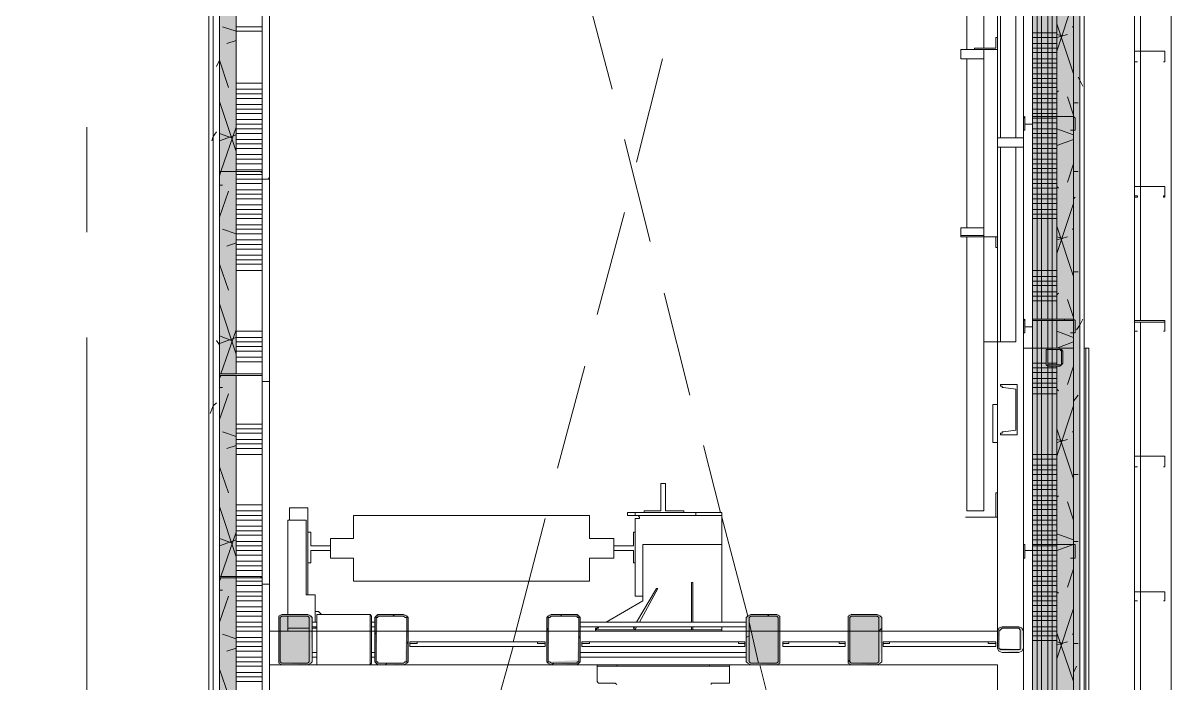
# Model space of a CAD drawing. Header units: metres. Extents: x -2 to 237, y -8 to 52.
# Drawn here: x 32.766 to 36.224, y 26.891 to 28.879 of the extents above; entities that cross this region are included whole.
import ezdxf

# ---------------------------------------------------------------- set-up
doc = ezdxf.new("R2010")
doc.units = ezdxf.units.M
doc.layers.add('PDF2_Geometry', color=7, linetype='Continuous', lineweight=0, true_color=0xaaaaaa)
doc.layers.add('PDF2_Solid Fills', color=7, linetype='Continuous', lineweight=0, true_color=0xffffff)

msp = doc.modelspace()

# ---------------------------------------------------------------- hatches: boundary and pattern name
at = {"layer": 'PDF2_Solid Fills', "lineweight": 0, "transparency": 33554559}
for points in [[(35.9302, 27.9503), (35.9348, 27.9503), (35.9302, 27.9457), (35.9302, 27.2715), (35.9348, 27.2715), (35.9302, 27.267), (35.9302, 26.6616), (35.9348, 26.6616), (35.9302, 26.657), (35.9302, 25.7397), (35.9348, 25.7397), (35.9302, 25.7352), (35.9302, 25.1298), (35.9348, 25.1298), (35.9302, 25.1252), (35.9302, 23.4008), (35.9486, 23.4008), (35.9486, 33.5547), (35.9302, 33.5547), (35.9302, 32.9081), (35.9348, 32.9081), (35.9302, 32.9035), (35.9302, 32.2935), (35.9348, 32.2935), (35.9302, 32.2889), (35.9302, 31.3625), (35.9348, 31.3625), (35.9302, 31.3579), (35.9302, 30.0738), (35.9348, 30.0738), (35.9302, 30.0692), (35.9302, 29.4638), (35.9348, 29.4638), (35.9302, 29.4592), (35.9302, 28.5603), (35.9348, 28.5603), (35.9302, 28.5557)], [(35.9302, 27.9503), (35.9348, 27.9503), (35.9302, 27.9457), (35.9302, 27.2715), (35.9348, 27.2715), (35.9302, 27.267), (35.9302, 26.6616), (35.9348, 26.6616), (35.9302, 26.657), (35.9302, 25.7397), (35.9348, 25.7397), (35.9302, 25.7352), (35.9302, 25.1298), (35.9348, 25.1298), (35.9302, 25.1252), (35.9302, 23.4008), (35.9486, 23.4008), (35.9486, 33.5547), (35.9302, 33.5547), (35.9302, 32.9081), (35.9348, 32.9081), (35.9302, 32.9035), (35.9302, 32.2935), (35.9348, 32.2935), (35.9302, 32.2889), (35.9302, 31.3625), (35.9348, 31.3625), (35.9302, 31.3579), (35.9302, 30.0738), (35.9348, 30.0738), (35.9302, 30.0692), (35.9302, 29.4638), (35.9348, 29.4638), (35.9302, 29.4592), (35.9302, 28.5603), (35.9348, 28.5603), (35.9302, 28.5557)], [(35.8798, 31.9909), (35.8798, 33.4859), (35.8065, 33.4859), (35.8065, 23.5292), (35.8798, 23.5292), (35.8798, 25.0197), (35.8523, 25.0243), (35.8798, 25.0243), (35.8798, 25.0701), (35.8523, 25.0747), (35.8798, 25.0747), (35.8798, 26.3681), (35.8523, 26.3727), (35.8798, 26.3727), (35.8798, 26.4139), (35.8523, 26.4185), (35.8798, 26.4185), (35.8798, 27.8449), (35.8523, 27.8495), (35.8798, 27.8495), (35.8798, 27.8953), (35.8523, 27.8999), (35.8798, 27.8999), (35.8798, 29.2345), (35.8523, 29.2391), (35.8798, 29.2391), (35.8798, 30.6929), (35.8523, 30.6975), (35.8798, 30.6975), (35.8798, 31.9863), (35.8523, 31.9909)], [(35.8798, 31.9909), (35.8798, 33.4859), (35.8065, 33.4859), (35.8065, 23.5292), (35.8798, 23.5292), (35.8798, 25.0197), (35.8523, 25.0243), (35.8798, 25.0243), (35.8798, 25.0701), (35.8523, 25.0747), (35.8798, 25.0747), (35.8798, 26.3681), (35.8523, 26.3727), (35.8798, 26.3727), (35.8798, 26.4139), (35.8523, 26.4185), (35.8798, 26.4185), (35.8798, 27.8449), (35.8523, 27.8495), (35.8798, 27.8495), (35.8798, 27.8953), (35.8523, 27.8999), (35.8798, 27.8999), (35.8798, 29.2345), (35.8523, 29.2391), (35.8798, 29.2391), (35.8798, 30.6929), (35.8523, 30.6975), (35.8798, 30.6975), (35.8798, 31.9863), (35.8523, 31.9909)], [(33.362, 24.0154), (33.4078, 24.0108), (33.4078, 32.8347), (33.3574, 32.8347), (33.3574, 24.0154)], [(33.362, 24.0154), (33.4078, 24.0108), (33.4078, 32.8347), (33.3574, 32.8347), (33.3574, 24.0154)], [(33.5362, 26.9505), (33.5454, 26.9505), (33.6227, 26.946), (33.6234, 26.946), (33.6234, 26.9505), (33.6325, 26.9551), (33.6371, 27.0927), (33.6325, 27.0973), (33.5362, 27.0973)], [(34.3434, 26.9551), (34.348, 26.9597), (34.3526, 27.0927), (34.4351, 27.0927), (34.4397, 27.0881), (34.4351, 26.9597), (34.348, 26.9551), (34.3572, 26.9505), (34.4344, 26.946), (34.4351, 26.946), (34.4351, 26.9505), (34.4397, 26.9551), (34.4443, 27.0927), (34.4397, 27.0973), (34.348, 27.0973), (34.3434, 27.0927)], [(34.9443, 26.9551), (34.9488, 26.9551), (34.958, 26.9505), (35.0353, 26.946), (35.036, 26.946), (35.036, 26.9505), (35.0452, 26.9505), (35.0452, 27.0973), (34.9488, 27.0973), (34.9443, 27.0927)], [(35.2515, 26.9505), (35.2606, 26.9505), (35.338, 26.946), (35.3386, 26.946), (35.3386, 26.9505), (35.3478, 26.9551), (35.3524, 27.0927), (35.3478, 27.0973), (35.2515, 27.0973)], [(35.7789, 27.056), (35.7743, 27.0606), (35.7055, 27.0606), (35.701, 27.0514), (35.701, 26.9964), (35.7055, 27.001), (35.7101, 27.056), (35.7698, 27.056), (35.7698, 26.9918), (35.7101, 26.9964), (35.7055, 26.9964), (35.7055, 26.9873), (35.7147, 26.9873), (35.7652, 26.9827), (35.7652, 26.9873), (35.7743, 26.9918)]]:
    msp.add_hatch(color=256, dxfattribs=at).paths.add_polyline_path(points)
h = msp.add_hatch(color=256, dxfattribs=at)
h.paths.add_polyline_path([(35.8798, 29.2391), (35.889, 29.2391), (35.8798, 29.2345), (35.8798, 29.1887), (35.9302, 29.1887), (35.9302, 33.5364), (35.8798, 33.5364), (35.8798, 31.9909), (35.889, 31.9909), (35.8798, 31.9863), (35.8798, 30.6975), (35.889, 30.6975), (35.8798, 30.6929)])
h.paths.add_polyline_path([(35.889, 26.3727), (35.8798, 26.3681), (35.8798, 25.0747), (35.889, 25.0747), (35.8798, 25.0701), (35.8798, 25.0243), (35.889, 25.0243), (35.8798, 25.0197), (35.8798, 23.4512), (35.9302, 23.4512), (35.9302, 29.1841), (35.8798, 29.1841), (35.8798, 27.8999), (35.889, 27.8999), (35.8798, 27.8953), (35.8798, 27.8495), (35.889, 27.8495), (35.8798, 27.8449), (35.8798, 26.4185), (35.889, 26.4185), (35.8798, 26.4139), (35.8798, 26.3727)])
h = msp.add_hatch(color=256, dxfattribs=at)
h.paths.add_polyline_path([(35.8798, 29.2391), (35.889, 29.2391), (35.8798, 29.2345), (35.8798, 29.1887), (35.9302, 29.1887), (35.9302, 33.5364), (35.8798, 33.5364), (35.8798, 31.9909), (35.889, 31.9909), (35.8798, 31.9863), (35.8798, 30.6975), (35.889, 30.6975), (35.8798, 30.6929)])
h.paths.add_polyline_path([(35.889, 26.3727), (35.8798, 26.3681), (35.8798, 25.0747), (35.889, 25.0747), (35.8798, 25.0701), (35.8798, 25.0243), (35.889, 25.0243), (35.8798, 25.0197), (35.8798, 23.4512), (35.9302, 23.4512), (35.9302, 29.1841), (35.8798, 29.1841), (35.8798, 27.8999), (35.889, 27.8999), (35.8798, 27.8953), (35.8798, 27.8495), (35.889, 27.8495), (35.8798, 27.8449), (35.8798, 26.4185), (35.889, 26.4185), (35.8798, 26.4139), (35.8798, 26.3727)])
h = msp.add_hatch(color=256, dxfattribs=at)
h.paths.add_polyline_path([(35.9302, 27.9824), (35.9302, 27.987), (35.8065, 27.987)])
h.paths.add_polyline_path([(35.7835, 27.9824), (35.7789, 27.9824), (35.7789, 27.9457)])
h = msp.add_hatch(color=256, dxfattribs=at)
h.paths.add_polyline_path([(33.9261, 27.0927), (33.9215, 27.0973), (33.8298, 27.0973), (33.8252, 27.0927), (33.8252, 26.9551), (33.8298, 26.9597), (33.8344, 27.0927), (33.9169, 27.0927), (33.9215, 27.0881), (33.9169, 26.9597), (33.9123, 26.9551), (33.9215, 26.9505), (33.9215, 26.9551)])
h.paths.add_polyline_path([(33.8344, 26.9505), (33.8344, 26.9551), (33.8298, 26.9551)])
h.paths.add_polyline_path([(33.8344, 26.9505), (33.9116, 26.946), (33.9123, 26.946), (33.9123, 26.9505)])

# ---------------------------------------------------------------- linework, layer by layer
at = {"layer": 'PDF2_Geometry', "lineweight": 0}
for points in [[(29.1472, 24.9142), (29.1472, 33.3209), (29.1472, 33.5364), (29.1472, 33.5547), (32.7612, 33.5547), (35.9302, 33.5547), (35.9302, 33.5364), (35.7789, 33.5364), (35.2011, 33.5364), (34.5911, 33.5364), (33.9811, 33.5364), (33.3711, 33.5364), (33.9811, 33.5364), (34.5911, 33.5364), (35.2011, 33.5364), (35.7789, 33.5364), (35.8798, 33.5364), (35.9302, 33.5364), (35.9302, 23.5521)], [(31.4036, 23.387), (35.9486, 23.387), (35.9486, 23.4008), (35.9486, 23.5521), (35.9486, 33.5547), (35.9302, 33.5547), (35.7789, 33.5547), (32.7612, 33.5547), (32.7612, 33.5364), (32.7612, 33.4859), (32.7749, 33.4859)], [(35.6322, 33.5685), (32.7612, 33.5685), (32.7612, 33.5547), (35.9486, 33.5547), (35.9486, 33.5685), (32.7612, 33.5685), (35.9624, 33.5685), (35.8523, 33.5685), (36.0816, 33.5685), (35.8523, 33.5685), (35.9486, 33.5685), (35.9624, 33.5685), (35.9624, 23.5521)], [(36.1137, 25.1344), (36.1137, 24.8592), (36.2238, 24.8592), (36.2238, 32.266), (36.2238, 33.0824), (36.2238, 33.1741), (36.2238, 33.5731), (36.1137, 33.5731), (35.8248, 33.5731)], [(35.8523, 23.3686), (35.9624, 23.3686), (35.9624, 23.5521), (35.9624, 33.5685), (35.8523, 33.5685)], [(35.9624, 33.5685), (35.9624, 23.3686), (35.9624, 33.5685)], [(35.8065, 26.3681), (35.8065, 27.8999), (35.8065, 29.1841), (35.8065, 30.6975), (35.8065, 31.9863), (35.8065, 33.4859), (35.8798, 33.4859), (35.8798, 32.9402), (35.8798, 32.3303), (35.8798, 32.0367), (35.8798, 31.9909), (35.8798, 32.0367), (35.8798, 32.3303), (35.8798, 32.9402), (35.8798, 33.5364), (35.9302, 33.5364), (35.9302, 23.4512)], [(35.7789, 33.3896), (35.7789, 32.9173), (33.3253, 32.9173), (33.3253, 32.8989), (33.3253, 32.7292), (33.3253, 24.1162), (33.3253, 23.9465), (33.3253, 23.9328), (35.7789, 23.9328), (35.7789, 23.5521)], [(32.7383, 24.8821), (32.7383, 24.8684), (32.7383, 23.5521), (32.7383, 23.5292), (32.7795, 23.5292), (35.7789, 23.5292), (35.8065, 23.5292), (35.8065, 23.5521), (35.8065, 23.9649), (35.7789, 23.9649), (35.7789, 23.9465), (35.7789, 23.9328), (35.7789, 23.9465), (33.339, 23.9465), (33.339, 23.9649), (33.339, 24.1162), (33.339, 32.7292), (33.339, 32.8852), (33.339, 32.8989), (35.7789, 32.8989), (35.7789, 32.9173)], [(35.7789, 23.9465), (35.7789, 23.9649), (33.3574, 23.9649), (33.3574, 24.0108), (33.3574, 24.1162), (33.3574, 32.7292), (33.3574, 32.8347), (33.3574, 32.8852), (35.7789, 32.8852), (35.7789, 32.8989)], [(33.3574, 24.0108), (33.3574, 32.8347), (33.4078, 32.8347), (33.4078, 32.7338), (33.4078, 32.7292), (33.4078, 32.0918), (33.4078, 31.4818), (33.4078, 30.8718), (33.4078, 30.2618), (33.4078, 29.6518), (33.4078, 29.0419), (33.4078, 28.4319), (33.4078, 27.8219), (33.4078, 28.4319), (33.4078, 29.0419), (33.4078, 29.6518), (33.4078, 30.2618), (33.4078, 30.8718), (33.4078, 31.4818), (33.4078, 32.0918), (33.4078, 32.7292)], [(33.4858, 32.0734), (33.4858, 32.7292), (33.4858, 32.7568), (33.4078, 32.7568), (33.4078, 32.7338), (33.4078, 32.7292), (33.4078, 32.0918), (33.4078, 31.4818), (33.4078, 30.8718), (33.4078, 30.2618), (33.4078, 29.6518), (33.4078, 29.0419), (33.4078, 28.4319), (33.4078, 27.8219)], [(33.5087, 32.7292), (33.4858, 32.7292), (33.4858, 32.0734), (33.4858, 32.7292), (33.4858, 32.7568), (35.7789, 32.7568), (35.8065, 32.7568), (35.8065, 31.9863), (35.8065, 30.6975), (35.8065, 29.1841), (35.8065, 27.8999), (35.8065, 26.3681), (35.8065, 25.0747), (35.8065, 24.0887), (35.7789, 24.0887)], [(35.7789, 32.7292), (35.7789, 24.1162), (35.7789, 23.5521), (35.8065, 23.5521), (35.8065, 25.0747), (35.8065, 26.3681), (35.8065, 27.8999), (35.8065, 29.1841), (35.8065, 30.6975), (35.8065, 31.9863), (35.8065, 32.7568), (35.7789, 32.7568), (35.7789, 32.7338), (35.7789, 32.7568), (33.4858, 32.7568), (33.4858, 32.7292), (35.7055, 32.7292)], [(35.7789, 32.7292), (35.7789, 24.1162), (33.5087, 24.1162)], [(33.5087, 24.1942), (33.5087, 32.6513)], [(33.5087, 24.1942), (33.5087, 32.6513)], [(36.1137, 30.0096), (36.1137, 29.606), (36.1137, 29.1978), (36.1137, 28.7942), (36.1137, 28.386), (36.1137, 27.9824)], [(36.1321, 27.9824), (36.1321, 28.386), (36.1321, 28.7942), (36.1321, 29.1978), (36.1321, 29.606), (36.1321, 30.0096)], [(35.6092, 29.1153), (35.6092, 28.7988), (35.6092, 29.6289), (35.6597, 29.6289), (35.6597, 28.8033), (35.6597, 29.1199), (35.7101, 29.1199), (35.7101, 28.5328)], [(35.6092, 29.5922), (35.6092, 28.7988), (35.6092, 29.1015)], [(35.8798, 29.1841), (35.8798, 28.597), (35.8798, 27.987)], [(35.7101, 29.1153), (35.756, 29.1153), (35.756, 28.5328)], [(33.4858, 28.4136), (33.4858, 29.019)], [(34.4581, 28.9914), (34.5407, 28.6796)], [(34.614, 28.4594), (34.692, 28.7713)], [(35.6597, 28.7988), (35.5909, 28.7988), (35.6597, 28.7988)], [(35.6597, 27.4412), (35.6597, 27.9183), (35.6597, 28.2347), (35.6597, 28.7988), (35.6597, 28.2347), (35.6597, 27.4092), (35.6092, 27.4092), (35.6092, 28.2347), (35.6092, 27.9183)], [(35.6092, 28.7713), (35.6092, 28.2622)], [(35.6092, 28.2622), (35.6092, 28.7713)], [(32.9583, 28.5649), (32.9583, 28.2485)], [(35.701, 28.5328), (35.701, 28.5282), (35.701, 28.5236), (35.701, 28.5191), (35.701, 28.5145), (35.701, 28.5099), (35.701, 28.5053), (35.7789, 28.5053)], [(35.7789, 28.5328), (35.701, 28.5328), (35.701, 28.5282), (35.701, 28.5236), (35.701, 28.5191), (35.701, 28.5145), (35.701, 28.5099), (35.701, 28.5053)], [(34.5773, 28.5282), (34.6553, 28.2209)], [(35.6092, 28.5191), (35.6092, 28.5099)], [(35.7101, 28.5053), (35.7101, 27.9183), (35.6597, 27.9183), (35.7101, 27.9183), (35.7101, 27.9687)], [(35.756, 28.5053), (35.756, 27.9183), (35.7101, 27.9183)], [(33.4858, 27.8036), (33.4858, 28.409)], [(34.4948, 28.0008), (34.5773, 28.3081)], [(35.6092, 27.4412), (35.6092, 28.2347), (35.6092, 27.9366), (35.6092, 28.2347), (35.6092, 27.932)], [(34.6966, 28.065), (34.7746, 27.7577)], [(35.8798, 27.9824), (35.8798, 27.8999)], [(35.9028, 27.9824), (35.9028, 27.987)], [(36.1137, 27.9778), (36.1137, 27.5743), (36.1137, 27.1661), (36.1137, 26.7625), (36.1137, 26.3543), (36.1137, 25.9507), (36.1137, 25.5426), (36.1137, 25.139)], [(36.1321, 25.139), (36.1321, 25.5426), (36.1321, 25.9507), (36.1321, 26.3543), (36.1321, 26.7625), (36.1321, 27.1661), (36.1321, 27.5743), (36.1321, 27.9778)], [(32.9583, 27.932), (32.9583, 26.6616)], [(35.8798, 27.8953), (35.8798, 27.8495)], [(34.3755, 27.5376), (34.4581, 27.8449)], [(35.8798, 27.8449), (35.8798, 27.3083), (35.8798, 26.6983), (35.8798, 26.4185)], [(33.4078, 26.5974), (33.4078, 27.2074), (33.4078, 27.8174), (33.4078, 27.2074), (33.4078, 26.5974)], [(33.4078, 27.8174), (33.4078, 27.2074), (33.4078, 26.5974), (33.4078, 25.9874), (33.4078, 25.3775), (33.4078, 24.7675), (33.4078, 24.1162), (33.4078, 24.0887), (33.4858, 24.0887), (33.4858, 24.1162), (33.4858, 24.7445)], [(33.4858, 27.189), (33.4858, 27.799)], [(35.701, 27.7302), (35.701, 27.6155), (35.701, 27.7302), (35.6964, 27.7302), (35.6872, 27.7302), (35.6872, 27.6155), (35.6964, 27.6155), (35.701, 27.6155)], [(35.701, 27.7072), (35.701, 27.7118), (35.701, 27.7072), (35.701, 27.6752), (35.701, 27.6706), (35.701, 27.6752)], [(35.701, 27.6569), (35.701, 27.6615), (35.701, 27.6569), (35.701, 27.6293), (35.701, 27.6247), (35.701, 27.6293)], [(34.8158, 27.6064), (34.8663, 27.4046)], [(33.6234, 27.2028), (33.6234, 27.1569), (33.6234, 27.4184), (33.6188, 27.4184), (33.6142, 27.4184), (33.6096, 27.4184), (33.5684, 27.4184), (33.5684, 27.3817), (33.5729, 27.3817), (33.5775, 27.3817), (33.6188, 27.3817), (33.5775, 27.3817), (33.5729, 27.3817), (33.5684, 27.3817), (33.5638, 27.3817), (33.5638, 27.0973)], [(33.6234, 27.4184), (33.6234, 27.3633)], [(34.7975, 27.4046), (34.8571, 27.4046), (34.8709, 27.4046), (34.8709, 27.3954), (34.7929, 27.3954), (34.6094, 27.3954), (34.5865, 27.3954), (34.5865, 27.4046), (34.6094, 27.4046), (34.7929, 27.4046), (34.8709, 27.4046), (34.8709, 27.4), (34.8709, 27.3908), (34.8709, 27.3954), (34.8571, 27.3954), (34.7975, 27.3954), (34.7378, 27.3954), (34.6782, 27.3954), (34.614, 27.3954), (34.6186, 27.3954), (34.6232, 27.3908), (34.6232, 27.3863), (34.6186, 27.3863), (34.614, 27.3863), (34.6094, 27.3863), (34.6094, 27.345)], [(34.6094, 27.4046), (34.6094, 27.3954)], [(34.7929, 27.3954), (34.7929, 27.4046)], [(34.8709, 27.1523), (34.8709, 27.3908), (34.9488, 27.0927)], [(33.6463, 27.0744), (33.6463, 27.1569), (33.6188, 27.1569), (33.6188, 27.3817), (33.6188, 27.1569), (33.6463, 27.1569), (33.6463, 27.1065)], [(34.2425, 27.0147), (34.3388, 27.3863)], [(34.5223, 27.0744), (34.6324, 27.1386), (34.6324, 27.3083), (34.8709, 27.3083), (34.8709, 27.0744)], [(34.6094, 27.2532), (34.6094, 27.1523), (34.614, 27.1523), (34.6186, 27.1523), (34.6232, 27.1523), (34.6324, 27.1523)], [(33.4858, 26.579), (33.4858, 27.1844)], [(34.7791, 27.0744), (34.7791, 27.1936), (34.7837, 27.1936), (34.7837, 27.0744)], [(34.614, 27.0744), (34.6736, 27.1753), (34.6782, 27.1753), (34.6232, 27.0744)], [(33.5638, 27.0927), (33.5638, 27.056), (33.6279, 27.056), (33.6051, 27.056), (33.5821, 27.056), (33.5775, 27.056)], [(33.6647, 27.0973), (33.6555, 27.1065), (33.6463, 27.1065), (33.6555, 27.1065), (33.6647, 27.0973), (33.8114, 27.0973), (33.816, 27.0927), (33.816, 27.0881), (33.816, 26.9551), (33.816, 26.9505), (33.8114, 26.9459), (33.8114, 26.9505), (33.8114, 26.9551), (33.8114, 27.0881), (33.8114, 27.0927), (33.8114, 27.0973), (33.6509, 27.0973)], [(33.8252, 27.0744), (33.816, 27.0744), (33.816, 27.0881), (33.816, 27.0927), (33.8114, 27.0973), (33.6509, 27.0973), (33.6509, 27.0927), (33.6509, 27.0881), (33.6509, 26.9551), (33.6509, 26.9505), (33.6509, 26.9459), (33.8114, 26.9459), (33.6509, 26.9459), (33.8114, 26.9459), (33.816, 26.9505), (33.816, 26.9551), (33.816, 26.9689), (33.8252, 26.9689)], [(33.6509, 27.0927), (33.6509, 27.0881), (33.6509, 26.9551), (33.6509, 26.9505)], [(33.8114, 26.9505), (33.8114, 26.9551), (33.8114, 27.0881), (33.8114, 27.0927)], [(33.8802, 27.0927), (33.8848, 27.0973)], [(34.3847, 27.0927), (34.3893, 27.0973)], [(35.0084, 27.0927), (35.013, 27.0973)], [(33.6279, 27.0468), (33.5638, 27.0468), (33.5638, 27.056)], [(33.5729, 27.056), (33.5684, 27.056)], [(33.5821, 27.0468), (33.6051, 27.0468)], [(33.6051, 27.056), (33.6096, 27.056), (33.6051, 27.056)], [(33.6051, 27.0468), (33.6096, 27.0468), (33.6051, 27.0468)], [(33.6509, 27.0744), (33.6371, 27.0744), (33.6371, 27.0606), (33.6509, 27.0606)], [(33.6463, 27.0606), (33.6463, 27.056), (33.6371, 27.056), (33.6509, 27.056)], [(33.6509, 26.9827), (33.6509, 27.0468), (33.6509, 26.9827), (33.6371, 26.9827), (33.6371, 26.9689), (33.6509, 26.9689), (33.6509, 26.9551), (33.6509, 26.9505), (33.6509, 26.9551), (33.6509, 26.9689)], [(33.6509, 27.0468), (33.6371, 27.0468)], [(33.8252, 26.9827), (33.816, 26.9827), (33.816, 27.0606), (33.8252, 27.0606)], [(33.8252, 27.0377), (33.8298, 27.0423)], [(34.3434, 27.0514), (34.348, 27.056)], [(34.5269, 27.0514), (34.5223, 27.0514), (34.5269, 27.0514), (34.5681, 27.0514)], [(34.5269, 27.0468), (34.5223, 27.0468), (34.5269, 27.0468)], [(34.5681, 27.0468), (34.5269, 27.0468)], [(34.614, 27.0606), (34.6094, 27.0514), (34.6048, 27.056), (34.6094, 27.0606)], [(34.7837, 27.0606), (34.7837, 27.0514), (34.7791, 27.0514), (34.7791, 27.0606)], [(34.8387, 27.0514), (34.8341, 27.0514), (34.8387, 27.0514)], [(34.8387, 27.0468), (34.8341, 27.0468), (34.8387, 27.0468)], [(34.9534, 27.0744), (34.9809, 26.9505)], [(35.3432, 27.0468), (35.3524, 27.056)], [(33.9215, 27.0101), (33.9261, 27.0147)], [(34.4397, 27.0239), (34.4443, 27.0331)], [(34.4489, 27.0101), (34.4489, 27.0147), (34.4718, 27.0147)], [(34.9213, 27.0147), (34.9397, 27.0147), (34.9397, 27.0101)], [(34.9443, 27.0285), (34.9534, 27.0331)], [(34.1875, 26.8038), (34.2425, 27.001)], [(33.8573, 26.9459), (33.8619, 26.9505)], [(34.3572, 26.9459), (34.3664, 26.9505)], [(34.4948, 26.9322), (34.4948, 26.9368), (34.4948, 26.9414), (34.4948, 26.9459), (34.4948, 26.9414), (34.4948, 26.9368), (34.4948, 26.9322), (34.4948, 26.9001), (34.4948, 26.8955), (34.4994, 26.8909), (34.5039, 26.8909), (34.5452, 26.8909), (34.5498, 26.8909), (34.5544, 26.8863)], [(34.4948, 26.9459), (34.4994, 26.9459), (34.5039, 26.9459), (34.5452, 26.9459), (34.5498, 26.9459), (34.5544, 26.9459), (34.559, 26.9459), (34.5635, 26.9459), (34.8295, 26.9459), (34.8341, 26.9459), (34.8387, 26.9459), (34.8433, 26.9459), (34.8892, 26.9459), (34.8938, 26.9459)], [(34.4948, 26.9414), (34.4994, 26.9414), (34.5039, 26.9414), (34.5452, 26.9414), (34.5498, 26.9414), (34.5544, 26.9414), (34.559, 26.9414), (34.5635, 26.9414), (34.8295, 26.9414), (34.8341, 26.9414), (34.8387, 26.9414), (34.8433, 26.9414), (34.8892, 26.9414), (34.8938, 26.9414)], [(34.5177, 26.9459), (34.5131, 26.9459), (34.5177, 26.9459), (34.5407, 26.9459), (34.5452, 26.9459), (34.5498, 26.9459), (34.5452, 26.9459), (34.5407, 26.9459)], [(34.5407, 26.9414), (34.5452, 26.9414), (34.5498, 26.9414), (34.5452, 26.9414), (34.5407, 26.9414), (34.5177, 26.9414), (34.5131, 26.9414), (34.5177, 26.9414)], [(34.5544, 26.9459), (34.5544, 26.9414)], [(34.8341, 26.9414), (34.8341, 26.9459)], [(34.8387, 26.8863), (34.8387, 26.8909), (34.8433, 26.8909), (34.8892, 26.8909), (34.8938, 26.8909), (34.8938, 26.8955), (34.8938, 26.9001), (34.8938, 26.9322), (34.8938, 26.9368), (34.8938, 26.9414), (34.8938, 26.9459), (34.8938, 26.9414), (34.8938, 26.9368), (34.8938, 26.9322)], [(34.8433, 26.9459), (34.8387, 26.9459), (34.8433, 26.9459)], [(34.8433, 26.9414), (34.8387, 26.9414), (34.8433, 26.9414)], [(34.8479, 26.9459), (34.8755, 26.9459)], [(34.8755, 26.9414), (34.8479, 26.9414)], [(34.9855, 26.9459), (35.0268, 26.7808)], [(35.2515, 26.9551), (35.2561, 26.9597)]]:
    msp.add_lwpolyline(points, dxfattribs=at)
for points in [[(35.9486, 23.4008), (35.9486, 33.5547), (35.9302, 33.5547), (35.9302, 33.5364), (35.9302, 23.4008)], [(35.9486, 33.5685), (35.9486, 23.387), (35.9624, 23.387), (35.9624, 33.5685)], [(33.339, 23.9465), (33.339, 32.8989), (33.3253, 32.8989), (33.3253, 23.9465)], [(33.339, 32.8852), (33.339, 23.9649), (33.3574, 23.9649), (33.3574, 32.8852)], [(35.701, 29.7481), (35.701, 27.0468), (33.5087, 27.0468), (33.5087, 29.7481), (35.701, 29.7481), (35.701, 27.0468), (33.5087, 27.0468), (33.5087, 29.7481)], [(35.8798, 29.1841), (35.8798, 28.597), (35.8798, 27.987), (35.8798, 28.597)], [(35.6092, 29.1015), (35.6092, 28.7988)], [(33.4858, 28.4136), (33.4858, 29.019)], [(35.6322, 28.7988), (35.701, 28.7988), (35.701, 28.8355), (35.6964, 28.8355), (35.6964, 28.8033), (35.6322, 28.8033)], [(35.6597, 28.7713), (35.5909, 28.7713), (35.5909, 28.7988), (35.6597, 28.7988)], [(35.6092, 28.7713), (35.6092, 28.5191)], [(35.6092, 28.7713), (35.6092, 28.2622), (35.6092, 28.5191), (35.6092, 28.2622), (35.6092, 28.5191)], [(36.2054, 28.7622), (36.2054, 28.7896), (36.2054, 28.7942), (36.1137, 28.7942), (36.1137, 28.7896), (36.1137, 28.7622), (36.1229, 28.7622), (36.1137, 28.7622), (36.1137, 28.7896), (36.1137, 28.7942), (36.2054, 28.7942), (36.2054, 28.7896), (36.2054, 28.7622), (36.2009, 28.7622)], [(35.8065, 28.5741), (35.7835, 28.5741), (35.7835, 28.5925), (35.7835, 28.5557), (35.7835, 28.5603), (35.7835, 28.5557), (35.7789, 28.5557), (35.7789, 28.5925), (35.7835, 28.597), (35.7835, 28.5925), (35.7835, 28.5741), (35.8065, 28.5741), (35.8065, 28.5925), (35.8065, 28.597), (35.9302, 28.597), (35.9348, 28.5925), (35.9348, 28.5557), (35.9302, 28.5557), (35.9211, 28.5557), (35.9302, 28.5557), (35.9302, 28.5925), (35.9302, 28.597), (35.8065, 28.597), (35.8065, 28.5925), (35.8065, 28.5557)], [(33.4858, 28.3906), (33.4858, 28.409), (33.5041, 28.409), (33.5087, 28.409), (33.5087, 28.4273), (33.5087, 28.3906), (33.5087, 28.3952), (33.5087, 28.3906), (33.5087, 28.4273), (33.5087, 28.4319), (33.5087, 28.4273), (33.5087, 28.4136), (33.5041, 28.409), (33.4858, 28.409), (33.4858, 28.4273), (33.4858, 28.4319), (33.4812, 28.4319), (33.3574, 28.4319), (33.3574, 28.4273), (33.3574, 28.3906), (33.3665, 28.3906), (33.3574, 28.3906), (33.3574, 28.4273), (33.3574, 28.4319), (33.4812, 28.4319), (33.4858, 28.4273)], [(33.4858, 27.8036), (33.4858, 28.409)], [(36.2054, 28.354), (36.2054, 28.386), (36.1137, 28.386), (36.1137, 28.354), (36.1229, 28.354), (36.1229, 28.3585), (36.1137, 28.3585), (36.1137, 28.386), (36.2054, 28.386), (36.2054, 28.3585), (36.2009, 28.3585), (36.2009, 28.354)], [(35.5909, 28.2622), (35.6597, 28.2622), (35.6597, 28.2393), (35.6597, 28.2347), (35.5909, 28.2347), (35.5909, 28.2393)], [(35.5909, 28.2393), (35.6597, 28.2393)], [(35.6322, 28.2347), (35.6964, 28.2347), (35.6964, 28.2026), (35.701, 28.2026), (35.701, 28.2347)], [(35.8065, 27.9641), (35.7835, 27.9641), (35.7835, 27.9824), (35.7835, 27.9457), (35.7835, 27.9503), (35.7835, 27.9457), (35.7789, 27.9457), (35.7789, 27.9824), (35.7835, 27.987), (35.7835, 27.9824), (35.7835, 27.9641), (35.8065, 27.9641), (35.8065, 27.9824), (35.8065, 27.987), (35.9302, 27.987), (35.9348, 27.9824), (35.9348, 27.9457), (35.9302, 27.9457), (35.9211, 27.9457), (35.9302, 27.9457), (35.9302, 27.9824), (35.8065, 27.9824), (35.8065, 27.9457)], [(35.8798, 27.9824), (35.8798, 27.8999)], [(36.2054, 27.9503), (36.2054, 27.9778), (36.2054, 27.9824), (36.1137, 27.9824), (36.1137, 27.9778), (36.1137, 27.9503), (36.1229, 27.9503), (36.1137, 27.9503), (36.1137, 27.9778), (36.2054, 27.9778), (36.2054, 27.9503), (36.2009, 27.9503)], [(35.7789, 27.8999), (35.7789, 27.8219), (35.7789, 27.8999), (35.9302, 27.8999)], [(35.8982, 27.854), (35.8982, 27.8907), (35.8936, 27.8953), (35.889, 27.8953), (35.8523, 27.8953), (35.8477, 27.8953), (35.8477, 27.8907), (35.8477, 27.854), (35.8477, 27.8495), (35.8523, 27.8449), (35.889, 27.8449), (35.8936, 27.8495)], [(35.8936, 27.854), (35.8936, 27.8495), (35.889, 27.8495), (35.8523, 27.8495), (35.8523, 27.854), (35.8523, 27.8907), (35.8523, 27.8953), (35.889, 27.8953), (35.8936, 27.8907)], [(35.8798, 27.8953), (35.8798, 27.8495)], [(35.9302, 27.8723), (35.9302, 27.8999)], [(35.967, 27.8999), (35.967, 26.3681), (35.9716, 26.3681), (35.9762, 26.3681), (35.9716, 26.3681), (35.967, 26.3681), (35.9624, 26.3681), (35.9624, 27.8999), (35.9624, 26.3681), (35.967, 26.3681), (35.9716, 26.3681), (35.9762, 26.3681), (35.9716, 26.3681), (35.967, 26.3681), (35.967, 27.8999), (35.967, 26.3681)], [(35.967, 27.8999), (35.9716, 27.8999), (35.9762, 27.8999), (35.9716, 27.8999), (35.967, 27.8999), (35.9624, 27.8999), (35.9624, 26.3681), (35.9624, 27.8999), (35.967, 27.8999), (35.9716, 27.8999), (35.9762, 27.8999), (35.9716, 27.8999)], [(35.9762, 27.8999), (35.9762, 26.3681)], [(35.9762, 27.8999), (35.9762, 26.3681)], [(35.8798, 27.8449), (35.8798, 27.3083), (35.8798, 26.6983), (35.8798, 26.4185), (35.8798, 26.6983), (35.8798, 27.3083)], [(33.4858, 27.7806), (33.4858, 27.799), (33.5041, 27.799), (33.5087, 27.799), (33.5087, 27.8174), (33.5087, 27.7806), (33.5087, 27.7852), (33.5087, 27.7806), (33.5087, 27.8174), (33.5087, 27.8219), (33.5087, 27.8174), (33.5087, 27.799), (33.5041, 27.799), (33.4858, 27.799), (33.4858, 27.8174), (33.4858, 27.8219), (33.4812, 27.8219), (33.3574, 27.8219), (33.3574, 27.8174), (33.3574, 27.7806), (33.3665, 27.7806), (33.3574, 27.7806), (33.3574, 27.8174), (33.4812, 27.8174), (33.4858, 27.8174)], [(33.4858, 27.189), (33.4858, 27.799)], [(35.7101, 27.6385), (35.7101, 27.6431), (35.7147, 27.6431), (35.7147, 27.6477), (35.7193, 27.6477), (35.756, 27.6523), (35.756, 27.776), (35.7193, 27.7806), (35.7147, 27.7806), (35.7147, 27.7852), (35.7101, 27.7852), (35.7101, 27.7898), (35.7606, 27.7898), (35.7606, 27.6385)], [(36.2054, 27.5422), (36.2054, 27.5743), (36.1137, 27.5743), (36.1137, 27.5422), (36.1229, 27.5422), (36.1137, 27.5422), (36.1137, 27.5743), (36.2054, 27.5743), (36.2054, 27.5422), (36.2009, 27.5422)], [(34.7012, 27.4918), (34.6874, 27.4918), (34.6874, 27.4092), (34.6369, 27.4092), (34.6369, 27.4046), (34.7562, 27.4046), (34.7562, 27.4092), (34.7012, 27.4092)], [(35.6046, 27.3908), (35.701, 27.3908), (35.701, 27.4642), (35.6964, 27.4642), (35.6964, 27.3908)], [(35.6964, 27.4504), (35.6964, 27.4138)], [(35.6964, 27.4504), (35.6964, 27.4138)], [(35.701, 27.4138), (35.701, 27.4504)], [(35.701, 27.4138), (35.701, 27.4504)], [(34.4718, 27.3266), (34.4718, 27.3954), (33.761, 27.3954), (33.761, 27.3266), (33.6922, 27.3266), (33.6922, 27.267), (33.761, 27.267), (33.761, 27.1982), (34.4718, 27.1982), (34.4718, 27.267), (34.5452, 27.267), (34.5452, 27.3266)], [(33.6922, 27.3037), (33.6325, 27.3037), (33.6325, 27.345), (33.6234, 27.345), (33.6234, 27.2532), (33.6325, 27.2532), (33.6325, 27.2899), (33.6922, 27.2899)], [(34.5452, 27.2899), (34.6048, 27.2899), (34.6048, 27.2532), (34.6094, 27.2532), (34.6094, 27.345), (34.6048, 27.345), (34.6048, 27.3037), (34.5452, 27.3037)], [(35.8065, 27.2899), (35.7835, 27.2899), (35.7835, 27.3083), (35.7835, 27.267), (35.7835, 27.2715), (35.7835, 27.267), (35.7789, 27.267), (35.7789, 27.3083), (35.7835, 27.3083), (35.7835, 27.2899), (35.8065, 27.2899), (35.8065, 27.3083), (35.9302, 27.3083), (35.9348, 27.3083), (35.9348, 27.267), (35.9302, 27.267), (35.9211, 27.267), (35.9302, 27.267), (35.9302, 27.3083), (35.8065, 27.3083), (35.8065, 27.267)], [(33.4858, 27.1707), (33.4858, 27.189), (33.5041, 27.189), (33.5087, 27.189), (33.5087, 27.2074), (33.5087, 27.1707), (33.5087, 27.1753), (33.5087, 27.1707), (33.5087, 27.2074), (33.5087, 27.212), (33.5087, 27.2074), (33.5087, 27.189), (33.5041, 27.189), (33.4858, 27.189), (33.4858, 27.2074), (33.4812, 27.212), (33.3574, 27.212), (33.3574, 27.2074), (33.3574, 27.1707), (33.3665, 27.1707), (33.3574, 27.1707), (33.3574, 27.2074), (33.4812, 27.2074), (33.4858, 27.2074)], [(33.4858, 26.579), (33.4858, 27.1844)], [(36.2054, 27.1386), (36.2054, 27.1661), (36.1137, 27.1661), (36.1137, 27.1386), (36.1229, 27.1386), (36.1137, 27.1386), (36.1137, 27.1661), (36.2054, 27.1661), (36.2054, 27.1386), (36.2009, 27.1386)], [(33.5362, 26.9551), (33.5362, 26.9505), (33.5454, 26.9459), (33.6234, 26.9459), (33.6325, 26.9505), (33.6371, 26.9551), (33.6371, 27.0881), (33.6325, 27.0927), (33.6234, 27.0973), (33.5454, 27.0973), (33.5362, 27.0927), (33.5362, 27.0881)], [(33.6234, 26.9505), (33.5454, 26.9505), (33.5408, 26.9551), (33.5408, 27.0881), (33.5454, 27.0927), (33.6234, 27.0927), (33.6279, 27.0881), (33.6279, 26.9551)], [(33.6509, 27.0881), (33.6509, 26.9551), (33.6509, 26.9505), (33.6509, 26.9551), (33.6509, 27.0881), (33.6509, 27.0927)], [(33.7288, 27.0973), (33.8068, 27.0973)], [(33.8252, 26.9551), (33.8298, 26.9505), (33.8344, 26.9459), (33.9123, 26.9459), (33.9215, 26.9505), (33.9261, 26.9551), (33.9261, 27.0881), (33.9215, 27.0927), (33.9123, 27.0973), (33.8344, 27.0973), (33.8298, 27.0927), (33.8252, 27.0881)], [(33.9123, 26.9505), (33.8344, 26.9505), (33.8344, 26.9551), (33.8298, 26.9551), (33.8298, 27.0881), (33.8344, 27.0881), (33.8344, 27.0927), (33.9123, 27.0927), (33.9169, 27.0881), (33.9215, 27.0881), (33.9215, 26.9551), (33.9169, 26.9551)], [(34.3434, 26.9551), (34.348, 26.9505), (34.3572, 26.9459), (34.4351, 26.9459), (34.4397, 26.9505), (34.4443, 26.9551), (34.4443, 27.0881), (34.4397, 27.0927), (34.4351, 27.0973), (34.3572, 27.0973), (34.348, 27.0927), (34.3434, 27.0881)], [(34.4351, 26.9505), (34.3572, 26.9505), (34.3526, 26.9551), (34.348, 26.9551), (34.348, 27.0881), (34.3526, 27.0881), (34.3572, 27.0927), (34.4351, 27.0927), (34.4351, 27.0881), (34.4397, 27.0881), (34.4397, 26.9551), (34.4351, 26.9551)], [(34.9443, 26.9551), (34.9488, 26.9505), (34.958, 26.9459), (35.036, 26.9459), (35.0452, 26.9505), (35.0452, 26.9551), (35.0452, 27.0881), (35.0452, 27.0927), (35.036, 27.0973), (34.958, 27.0973), (34.9488, 27.0927), (34.9443, 27.0881)], [(35.036, 26.9505), (34.958, 26.9505), (34.9534, 26.9551), (34.9534, 27.0881), (34.958, 27.0927), (35.036, 27.0927), (35.0406, 27.0881), (35.0406, 26.9551)], [(35.2515, 26.9551), (35.2515, 26.9505), (35.2606, 26.9459), (35.3386, 26.9459), (35.3478, 26.9505), (35.3524, 26.9551), (35.3524, 27.0881), (35.3478, 27.0927), (35.3386, 27.0973), (35.2606, 27.0973), (35.2515, 27.0927), (35.2515, 27.0881)], [(35.3386, 26.9505), (35.2606, 26.9505), (35.2561, 26.9551), (35.2561, 27.0881), (35.2606, 27.0927), (35.3386, 27.0927), (35.3432, 27.0881), (35.3432, 26.9551)], [(34.4443, 27.0606), (34.9443, 27.0606), (34.9443, 27.0744), (34.4443, 27.0744)], [(34.8709, 27.0468), (34.4902, 27.0468), (34.4902, 27.0514), (34.8709, 27.0514), (34.8709, 27.056), (34.8709, 27.0606), (34.8709, 27.056), (34.8709, 27.0514)], [(34.4994, 27.0606), (34.4994, 27.056), (34.4948, 27.056), (34.4902, 27.056), (34.4902, 27.0514), (34.4948, 27.056)], [(35.7789, 27.0468), (35.7743, 27.056), (35.7652, 27.0606), (35.7147, 27.0606), (35.7055, 27.056), (35.701, 27.0468), (35.701, 26.9964), (35.7055, 26.9873), (35.7147, 26.9827), (35.7652, 26.9827), (35.7743, 26.9873), (35.7789, 26.9964)], [(35.7147, 27.056), (35.7652, 27.056), (35.7698, 27.0514), (35.7698, 27.0468), (35.7698, 26.9964), (35.7698, 26.9918), (35.7652, 26.9918), (35.7147, 26.9918), (35.7101, 26.9918), (35.7055, 26.9964), (35.7055, 27.0468), (35.7101, 27.0514)], [(34.3388, 27.0147), (33.9307, 27.0147), (33.9307, 27.001), (34.3388, 27.001)], [(33.9536, 27.0147), (33.9307, 27.0147), (33.9307, 27.0101), (33.9536, 27.0101)], [(34.3388, 27.0147), (34.3159, 27.0147), (34.3159, 27.0101), (34.3388, 27.0101)], [(34.9397, 27.0147), (34.4489, 27.0147), (34.4489, 27.001), (34.9397, 27.001)], [(34.9397, 27.0147), (34.9397, 27.001), (34.4489, 27.001), (34.4489, 27.0147)], [(34.4718, 27.0147), (34.4489, 27.0147), (34.4489, 27.0101), (34.4718, 27.0101)], [(34.9397, 27.0147), (34.9213, 27.0147), (34.9213, 27.0101), (34.9397, 27.0101)], [(35.0543, 27.001), (35.2423, 27.001), (35.2423, 27.0147), (35.0543, 27.0147)], [(35.0726, 27.0147), (35.0543, 27.0147), (35.0543, 27.0101), (35.0726, 27.0101)], [(35.2423, 27.0147), (35.224, 27.0147), (35.224, 27.0101), (35.2423, 27.0101)], [(35.357, 27.001), (35.6964, 27.001), (35.6964, 27.0147), (35.357, 27.0147)], [(35.3754, 27.0147), (35.357, 27.0147), (35.357, 27.0101), (35.3754, 27.0101)], [(35.6964, 27.0147), (35.6734, 27.0147), (35.6734, 27.0101), (35.6964, 27.0101)], [(34.4443, 26.9689), (34.9443, 26.9689), (34.9443, 26.9827), (34.4443, 26.9827)], [(35.701, 26.9459), (35.701, 24.2446), (33.5087, 24.2446), (33.5087, 26.9459), (35.701, 26.9459), (35.701, 24.2446), (33.5087, 24.2446), (33.5087, 26.9459)], [(33.8068, 26.9459), (33.7288, 26.9459)]]:
    msp.add_lwpolyline(points, close=True, dxfattribs=at)
at = {"layer": 'PDF2_Geometry', "color": 254, "lineweight": 0, "true_color": 0xeaeaea}
for points in [[(35.8202, 27.987), (35.8202, 28.597), (35.8202, 29.1841), (35.8202, 29.4959), (35.8202, 30.1059), (35.8202, 30.6975), (35.8202, 31.3947)], [(35.8339, 27.987), (35.8339, 28.597), (35.8339, 29.1841), (35.8339, 29.4959), (35.8339, 30.1059), (35.8339, 30.6975), (35.8339, 31.3947)], [(35.8523, 27.987), (35.8523, 28.597), (35.8523, 29.4959), (35.8523, 30.1059), (35.8523, 31.3947)], [(35.8661, 27.8495), (35.8661, 27.8953), (35.8661, 29.1887), (35.8661, 29.2345)], [(33.4078, 28.8676), (33.4858, 28.8676)], [(33.4078, 28.8539), (33.4858, 28.8539)], [(35.8798, 28.8493), (35.8065, 28.8493)], [(35.8798, 28.8355), (35.8065, 28.8355)], [(35.8798, 28.8171), (35.8065, 28.8171)], [(35.8798, 28.8033), (35.8065, 28.8033)], [(35.8798, 28.7896), (35.8065, 28.7896)], [(35.8798, 28.7713), (35.8065, 28.7713)], [(35.8798, 28.7576), (35.8065, 28.7576)], [(35.8798, 28.7438), (35.8065, 28.7438)], [(35.8798, 28.7254), (35.8065, 28.7254)], [(35.8798, 28.7116), (35.8065, 28.7116)], [(33.4078, 28.6979), (33.4858, 28.6979)], [(33.4078, 28.6796), (33.4858, 28.6796)], [(35.8798, 28.6979), (35.8065, 28.6979)], [(35.8798, 28.6842), (35.8065, 28.6842)], [(33.4078, 28.6658), (33.4858, 28.6658)], [(33.4078, 28.652), (33.4858, 28.652)], [(33.4078, 28.6337), (33.4858, 28.6337)], [(35.8798, 28.6658), (35.8065, 28.6658)], [(35.8798, 28.652), (35.8065, 28.652)], [(35.8798, 28.6383), (35.8065, 28.6383)], [(33.4078, 28.6199), (33.4858, 28.6199)], [(33.4078, 28.6062), (33.4858, 28.6062)], [(35.8798, 28.6199), (35.8065, 28.6199)], [(35.8798, 28.6062), (35.8065, 28.6062)], [(33.4078, 28.5879), (33.4858, 28.5879)], [(33.4078, 28.5741), (33.4858, 28.5741)], [(35.8798, 28.5925), (35.8065, 28.5925)], [(35.8798, 28.5787), (35.8065, 28.5787)], [(33.4078, 28.5603), (33.4858, 28.5603)], [(33.4078, 28.5465), (33.4858, 28.5465)], [(35.8798, 28.5465), (35.8065, 28.5465)], [(35.8798, 28.5328), (35.8065, 28.5328)], [(33.4078, 28.5282), (33.4858, 28.5282)], [(33.4078, 28.5145), (33.4858, 28.5145)], [(33.4078, 28.5007), (33.4858, 28.5007)], [(35.8798, 28.5145), (35.8065, 28.5145)], [(35.8798, 28.5007), (35.8065, 28.5007)], [(33.4078, 28.4824), (33.4858, 28.4824)], [(33.4078, 28.4686), (33.4858, 28.4686)], [(35.8798, 28.487), (35.8065, 28.487)], [(35.8798, 28.4686), (35.8065, 28.4686)], [(33.4078, 28.4548), (33.4858, 28.4548)], [(33.4078, 28.4365), (33.4858, 28.4365)], [(35.8798, 28.4548), (35.8065, 28.4548)], [(35.8798, 28.4411), (35.8065, 28.4411)], [(35.8798, 28.4273), (35.8065, 28.4273)], [(33.4078, 28.409), (33.4858, 28.409)], [(33.4078, 28.3952), (33.4858, 28.3952)], [(35.8798, 28.409), (35.8065, 28.409)], [(35.8798, 28.3952), (35.8065, 28.3952)], [(33.4078, 28.3768), (33.4858, 28.3768)], [(33.4078, 28.3631), (33.4858, 28.3631)], [(35.8798, 28.3814), (35.8065, 28.3814)], [(35.8798, 28.3631), (35.8065, 28.3631)], [(33.4078, 28.3494), (33.4858, 28.3494)], [(33.4078, 28.331), (33.4858, 28.331)], [(35.8798, 28.3494), (35.8065, 28.3494)], [(35.8798, 28.3356), (35.8065, 28.3356)], [(33.4078, 28.3173), (33.4858, 28.3173)], [(33.4078, 28.3035), (33.4858, 28.3035)], [(33.4078, 28.2897), (33.4858, 28.2897)], [(35.8798, 28.3173), (35.8065, 28.3173)], [(35.8798, 28.3035), (35.8065, 28.3035)], [(35.8798, 28.2897), (35.8065, 28.2897)], [(33.4078, 28.2714), (33.4858, 28.2714)], [(33.4078, 28.2576), (33.4858, 28.2576)], [(33.4078, 28.2439), (33.4858, 28.2439)], [(33.4078, 28.2255), (33.4858, 28.2255)], [(33.4078, 28.2118), (33.4858, 28.2118)], [(33.4078, 28.198), (33.4858, 28.198)], [(33.4078, 28.1797), (33.4858, 28.1797)], [(33.4078, 28.1659), (33.4858, 28.1659)], [(33.4078, 28.1521), (33.4858, 28.1521)], [(33.4078, 28.1338), (33.4858, 28.1338)], [(35.8798, 28.1338), (35.8065, 28.1338)], [(35.8798, 28.1154), (35.8065, 28.1154)], [(35.8798, 28.1017), (35.8065, 28.1017)], [(35.8798, 28.088), (35.8065, 28.088)], [(35.8798, 28.0696), (35.8065, 28.0696)], [(35.8798, 28.0558), (35.8065, 28.0558)], [(35.8798, 28.0421), (35.8065, 28.0421)], [(35.8202, 23.4512), (35.8202, 23.5292), (35.8202, 23.8685), (35.8202, 24.4785), (35.8202, 25.0747), (35.8202, 25.1665), (35.8202, 25.7764), (35.8202, 26.3681), (35.8202, 26.6983), (35.8202, 27.3083), (35.8202, 27.8999), (35.8202, 27.9824)], [(35.8339, 23.4512), (35.8339, 23.5292), (35.8339, 23.8685), (35.8339, 24.4785), (35.8339, 25.0747), (35.8339, 25.1665), (35.8339, 25.7764), (35.8339, 26.3681), (35.8339, 26.6983), (35.8339, 27.3083), (35.8339, 27.8999), (35.8339, 27.9824)], [(35.8523, 23.4512), (35.8523, 23.5292), (35.8523, 23.8685), (35.8523, 24.4785), (35.8523, 25.1665), (35.8523, 25.7764), (35.8523, 26.6983), (35.8523, 27.3083), (35.8523, 27.9824)], [(33.4078, 27.9503), (33.4858, 27.9503)], [(33.4078, 27.932), (33.4858, 27.932)], [(33.4078, 27.9183), (33.4858, 27.9183)], [(33.4078, 27.9045), (33.4858, 27.9045)], [(33.4078, 27.8907), (33.4858, 27.8907)], [(33.4078, 27.8723), (33.4858, 27.8723)], [(33.4078, 27.8586), (33.4858, 27.8586)], [(35.8477, 27.854), (35.8065, 27.854)], [(35.8798, 27.8403), (35.8065, 27.8403)], [(35.8798, 27.854), (35.8523, 27.854)], [(35.8661, 26.4185), (35.8661, 27.8449)], [(35.8798, 27.8265), (35.8065, 27.8265)], [(35.8798, 27.8082), (35.8065, 27.8082)], [(35.8798, 27.7944), (35.8065, 27.7944)], [(35.8798, 27.7806), (35.8065, 27.7806)], [(35.8798, 27.7623), (35.8065, 27.7623)], [(33.4078, 27.6706), (33.4858, 27.6706)], [(33.4078, 27.6569), (33.4858, 27.6569)], [(33.4078, 27.6431), (33.4858, 27.6431)], [(33.4078, 27.6247), (33.4858, 27.6247)], [(33.4078, 27.6109), (33.4858, 27.6109)], [(33.4078, 27.5972), (33.4858, 27.5972)], [(33.4078, 27.5789), (33.4858, 27.5789)], [(35.8798, 27.5789), (35.8065, 27.5789)], [(35.8798, 27.5651), (35.8065, 27.5651)], [(35.8798, 27.5467), (35.8065, 27.5467)], [(35.8798, 27.533), (35.8065, 27.533)], [(35.8798, 27.5192), (35.8065, 27.5192)], [(35.8798, 27.5009), (35.8065, 27.5009)], [(35.8798, 27.4872), (35.8065, 27.4872)], [(35.8798, 27.4734), (35.8065, 27.4734)], [(33.4078, 27.4275), (33.4858, 27.4275)], [(35.8798, 27.455), (35.8065, 27.455)], [(35.8798, 27.4412), (35.8065, 27.4412)], [(35.8798, 27.4275), (35.8065, 27.4275)], [(33.4078, 27.4092), (33.4858, 27.4092)], [(33.4078, 27.3954), (33.4858, 27.3954)], [(35.8798, 27.4138), (35.8065, 27.4138)], [(35.8798, 27.3954), (35.8065, 27.3954)], [(33.4078, 27.3817), (33.4858, 27.3817)], [(33.4078, 27.3633), (33.4858, 27.3633)], [(35.8798, 27.3817), (35.8065, 27.3817)], [(35.8798, 27.3679), (35.8065, 27.3679)], [(33.4078, 27.3495), (33.4858, 27.3495)], [(33.4078, 27.3358), (33.4858, 27.3358)], [(35.8798, 27.3495), (35.8065, 27.3495)], [(35.8798, 27.3358), (35.8065, 27.3358)], [(35.8798, 27.322), (35.8065, 27.322)], [(33.4078, 27.3175), (33.4858, 27.3175)], [(33.4078, 27.3037), (33.4858, 27.3037)], [(33.4078, 27.2899), (33.4858, 27.2899)], [(35.8798, 27.3037), (35.8065, 27.3037)], [(33.4078, 27.2761), (33.4858, 27.2761)], [(33.4078, 27.2578), (33.4858, 27.2578)], [(35.8798, 27.2761), (35.8065, 27.2761)], [(35.8798, 27.2578), (35.8065, 27.2578)], [(33.4078, 27.2441), (33.4858, 27.2441)], [(33.4078, 27.2303), (33.4858, 27.2303)], [(35.8798, 27.2441), (35.8065, 27.2441)], [(35.8798, 27.2303), (35.8065, 27.2303)], [(33.4078, 27.212), (33.4858, 27.212)], [(33.4078, 27.1982), (33.4858, 27.1982)], [(33.4078, 27.1844), (33.4858, 27.1844)], [(35.8798, 27.212), (35.8065, 27.212)], [(35.8798, 27.1982), (35.8065, 27.1982)], [(35.8798, 27.1844), (35.8065, 27.1844)], [(33.4078, 27.1661), (33.4858, 27.1661)], [(35.8798, 27.1661), (35.8065, 27.1661)], [(35.8798, 27.1523), (35.8065, 27.1523)], [(33.4078, 27.1386), (33.4858, 27.1386)], [(33.4078, 27.1202), (33.4858, 27.1202)], [(35.8798, 27.1386), (35.8065, 27.1386)], [(35.8798, 27.1248), (35.8065, 27.1248)], [(33.4078, 27.1065), (33.4858, 27.1065)], [(33.4078, 27.0927), (33.4858, 27.0927)], [(35.8798, 27.1065), (35.8065, 27.1065)], [(35.8798, 27.0927), (35.8065, 27.0927)], [(35.8798, 27.079), (35.8065, 27.079)], [(33.4078, 27.0744), (33.4858, 27.0744)], [(33.4078, 27.0606), (33.4858, 27.0606)], [(33.4078, 27.0468), (33.4858, 27.0468)], [(35.8798, 27.0606), (35.8065, 27.0606)], [(35.8798, 27.0468), (35.8065, 27.0468)], [(33.4078, 27.0285), (33.4858, 27.0285)], [(33.4078, 27.0147), (33.4858, 27.0147)], [(35.8798, 27.0331), (35.8065, 27.0331)], [(35.8798, 27.0193), (35.8065, 27.0193)], [(33.4078, 27.001), (33.4858, 27.001)], [(33.4078, 26.9873), (33.4858, 26.9873)], [(33.4078, 26.9689), (33.4858, 26.9689)], [(33.4078, 26.9551), (33.4858, 26.9551)], [(33.4078, 26.9414), (33.4858, 26.9414)], [(33.4078, 26.923), (33.4858, 26.923)], [(33.4078, 26.9093), (33.4858, 26.9093)], [(33.4078, 26.8955), (33.4858, 26.8955)]]:
    msp.add_lwpolyline(points, dxfattribs=at)
at = {"layer": 'PDF2_Geometry', "color": 254, "lineweight": 0, "true_color": 0xdddddd}
for points in [[(35.9302, 28.9456), (35.8798, 28.7942)], [(35.8798, 28.8768), (35.9302, 28.7254)], [(33.3665, 28.8676), (33.4078, 28.8539)], [(35.8798, 28.8447), (35.8982, 28.8401)], [(35.9119, 28.8447), (35.8798, 28.8355)], [(35.9257, 28.8676), (35.9302, 28.8676)], [(33.4078, 28.8263), (33.3803, 28.8171)], [(33.3574, 28.7667), (33.3849, 28.6842)], [(35.8844, 28.675), (35.8798, 28.6704)], [(33.3574, 28.6429), (33.4078, 28.4915)], [(35.9119, 28.6566), (35.9302, 28.6016)], [(33.4078, 28.5649), (33.362, 28.4319), (33.3574, 28.4182), (33.362, 28.4319)], [(33.3574, 28.5465), (33.3941, 28.5328)], [(33.4078, 28.5419), (33.3574, 28.5236)], [(35.8798, 28.5603), (35.9302, 28.5419)], [(35.9302, 28.5282), (35.8798, 28.5099)], [(35.9302, 28.4548), (35.9119, 28.3998)], [(33.3849, 28.3723), (33.3574, 28.2943)], [(35.8798, 28.386), (35.8844, 28.3814)], [(35.9302, 28.3356), (35.8798, 28.1843)], [(33.3665, 28.2576), (33.4078, 28.2439)], [(35.8798, 28.2668), (35.9302, 28.1154)], [(35.9257, 28.2576), (35.9302, 28.2576)], [(35.8798, 28.2347), (35.8982, 28.2301)], [(35.9119, 28.2347), (35.8798, 28.2255)], [(33.4078, 28.2163), (33.3803, 28.2072)], [(33.3574, 28.1521), (33.3849, 28.0742)], [(35.8844, 28.065), (35.8798, 28.0604)], [(35.9119, 28.0466), (35.9302, 27.9916)], [(33.3574, 28.0329), (33.4078, 27.8815)], [(33.4078, 27.9549), (33.362, 27.8219)], [(35.8798, 27.9503), (35.9302, 27.932)], [(33.3574, 27.9366), (33.3941, 27.9229)], [(33.4078, 27.932), (33.3574, 27.9137)], [(35.9302, 27.9183), (35.8798, 27.8999)], [(35.9302, 27.8449), (35.9119, 27.7898)], [(33.362, 27.8174), (33.3574, 27.8082)], [(35.8798, 27.776), (35.8844, 27.7715)], [(33.3849, 27.7623), (33.3574, 27.6843)], [(35.9302, 27.7256), (35.8798, 27.5743)], [(33.3665, 27.6477), (33.4078, 27.6339)], [(35.8798, 27.6569), (35.9302, 27.5055)], [(35.9257, 27.6477), (35.9302, 27.6477)], [(33.4078, 27.6064), (33.3803, 27.5972)], [(35.8798, 27.6247), (35.8982, 27.6201)], [(35.9119, 27.6247), (35.8798, 27.6155)], [(33.3574, 27.5422), (33.3849, 27.4642)], [(33.3574, 27.4229), (33.4078, 27.2715)], [(35.8844, 27.455), (35.8798, 27.4504)], [(35.9119, 27.4367), (35.9302, 27.3817)], [(33.3574, 27.3266), (33.3941, 27.3129)], [(33.4078, 27.322), (33.3574, 27.3037)], [(33.4078, 27.345), (33.362, 27.212)], [(35.8798, 27.3404), (35.9302, 27.322)], [(35.9302, 27.3083), (35.8798, 27.2899)], [(35.9302, 27.2349), (35.9119, 27.1798)], [(33.362, 27.2074), (33.3574, 27.1982)], [(33.3849, 27.1523), (33.3574, 27.0744)], [(35.8798, 27.1661), (35.8844, 27.1615)], [(35.9302, 27.1156), (35.8798, 26.9643)], [(35.8798, 27.0423), (35.9302, 26.8955)], [(33.3665, 27.0377), (33.4078, 27.0239)], [(35.8798, 27.0147), (35.8982, 27.0101)], [(35.9119, 27.0147), (35.8798, 27.0056)], [(35.9257, 27.0377), (35.9302, 27.0377)], [(33.4078, 26.9964), (33.3803, 26.9873)], [(33.3574, 26.9322), (33.3849, 26.8542)]]:
    msp.add_lwpolyline(points, close=True, dxfattribs=at)
at = {"layer": 'PDF2_Geometry', "color": 254, "lineweight": 0, "true_color": 0xeaeaea}
for points in [[(33.3482, 28.7484), (33.3574, 28.7667)], [(35.9486, 28.7071), (35.9578, 28.6888), (35.9486, 28.7071), (35.944, 28.7162)], [(35.944, 28.6383), (35.9302, 28.6383)], [(33.3344, 28.5236), (33.339, 28.5374), (33.3482, 28.5511), (33.339, 28.5374)], [(35.8065, 28.5603), (35.8798, 28.5603)], [(35.944, 28.4319), (35.9302, 28.4319)], [(33.4858, 28.4227), (33.4078, 28.4227)], [(35.9302, 28.3494), (35.9348, 28.354)], [(35.944, 28.1292), (35.9302, 28.1292)], [(35.9486, 27.9687), (35.9578, 27.987), (35.9486, 27.9687), (35.9394, 27.9549)], [(33.3482, 27.9229), (33.3574, 27.9091)], [(33.3299, 27.7026), (33.339, 27.7256), (33.3482, 27.7348), (33.339, 27.7256)], [(35.9302, 27.7394), (35.944, 27.7577)], [(35.944, 27.5192), (35.9302, 27.5192)], [(35.8065, 27.2899), (35.8798, 27.2899)], [(35.944, 27.3175), (35.9302, 27.3175)], [(33.4858, 27.1523), (33.4078, 27.1523)], [(35.944, 27.0101), (35.9302, 27.0101)], [(35.9302, 26.923), (35.9394, 26.9414)]]:
    msp.add_lwpolyline(points, close=True, dxfattribs=at)

doc.saveas('drawing.dxf')
